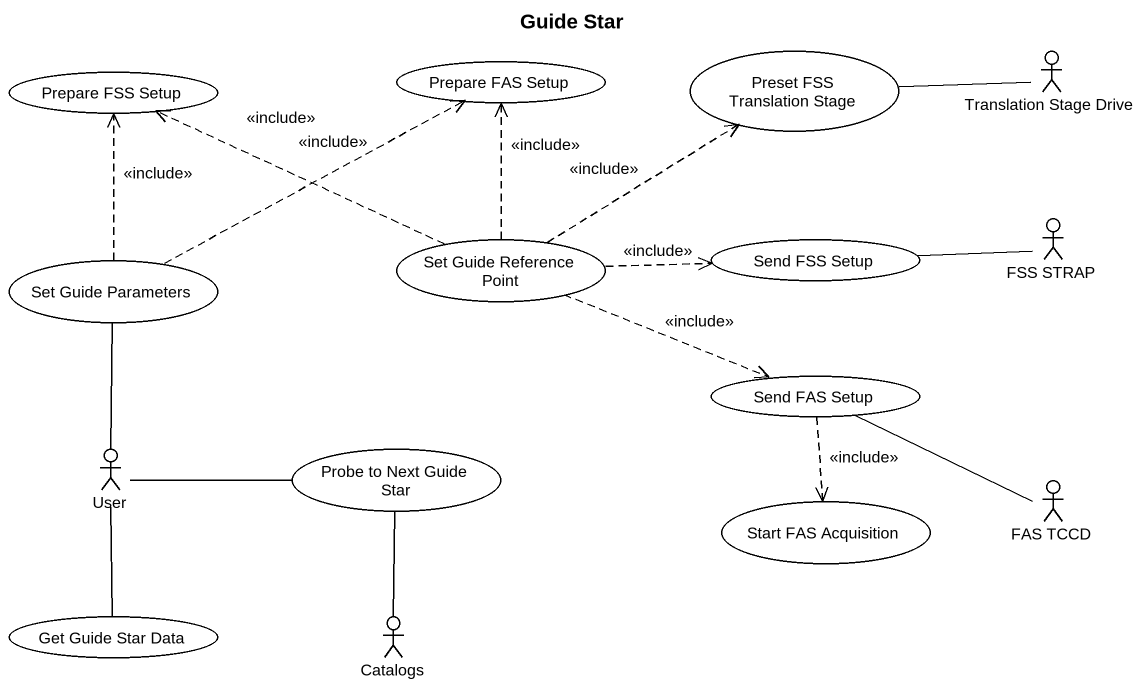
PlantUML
@startuml
title Guide Star
usecase "Prepare FSS Setup" as Prepare_FSS_Setup
usecase "Prepare FAS Setup" as Prepare_FAS_Setup
usecase "Preset FSS Translation Stage" as Preset_FSS_Translation_Stage
actor "Translation Stage Drive" as Translation_Stage_Drive
usecase "Set Guide Parameters" as Set_Guide_Parameters
usecase "Set Guide Reference Point" as Set_Guide_Reference_Point
usecase "Send FSS Setup" as Send_FSS_Setup
actor "FSS STRAP" as FSS_STRAP
usecase "Send FAS Setup" as Send_FAS_Setup
actor User
usecase "Probe to Next Guide Star" as Probe_to_Next_Guide_Star
actor "FAS TCCD" as FAS_TCCD
usecase "Start FAS Acquisition" as Start_FAS_Acquisition
usecase "Get Guide Star Data" as Get_Guide_Star_Data
actor Catalogs
Preset_FSS_Translation_Stage -right- Translation_Stage_Drive
Set_Guide_Parameters .up.> Prepare_FSS_Setup : <<include>>
Set_Guide_Parameters .right.> Prepare_FAS_Setup : <<include>>
Set_Guide_Reference_Point .left.> Prepare_FSS_Setup : <<include>>
Set_Guide_Reference_Point .up.> Prepare_FAS_Setup : <<include>>
Set_Guide_Reference_Point .up.> Preset_FSS_Translation_Stage : <<include>>
Set_Guide_Reference_Point .right.> Send_FSS_Setup : <<include>>
Set_Guide_Reference_Point .right.> Send_FAS_Setup : <<include>>
Send_FSS_Setup -right- FSS_STRAP
Send_FAS_Setup -right- FAS_TCCD
Send_FAS_Setup ..> Start_FAS_Acquisition : <<include>>
User -up- Set_Guide_Parameters
User -right- Probe_to_Next_Guide_Star
User -- Get_Guide_Star_Data
Probe_to_Next_Guide_Star -- Catalogs
@enduml
